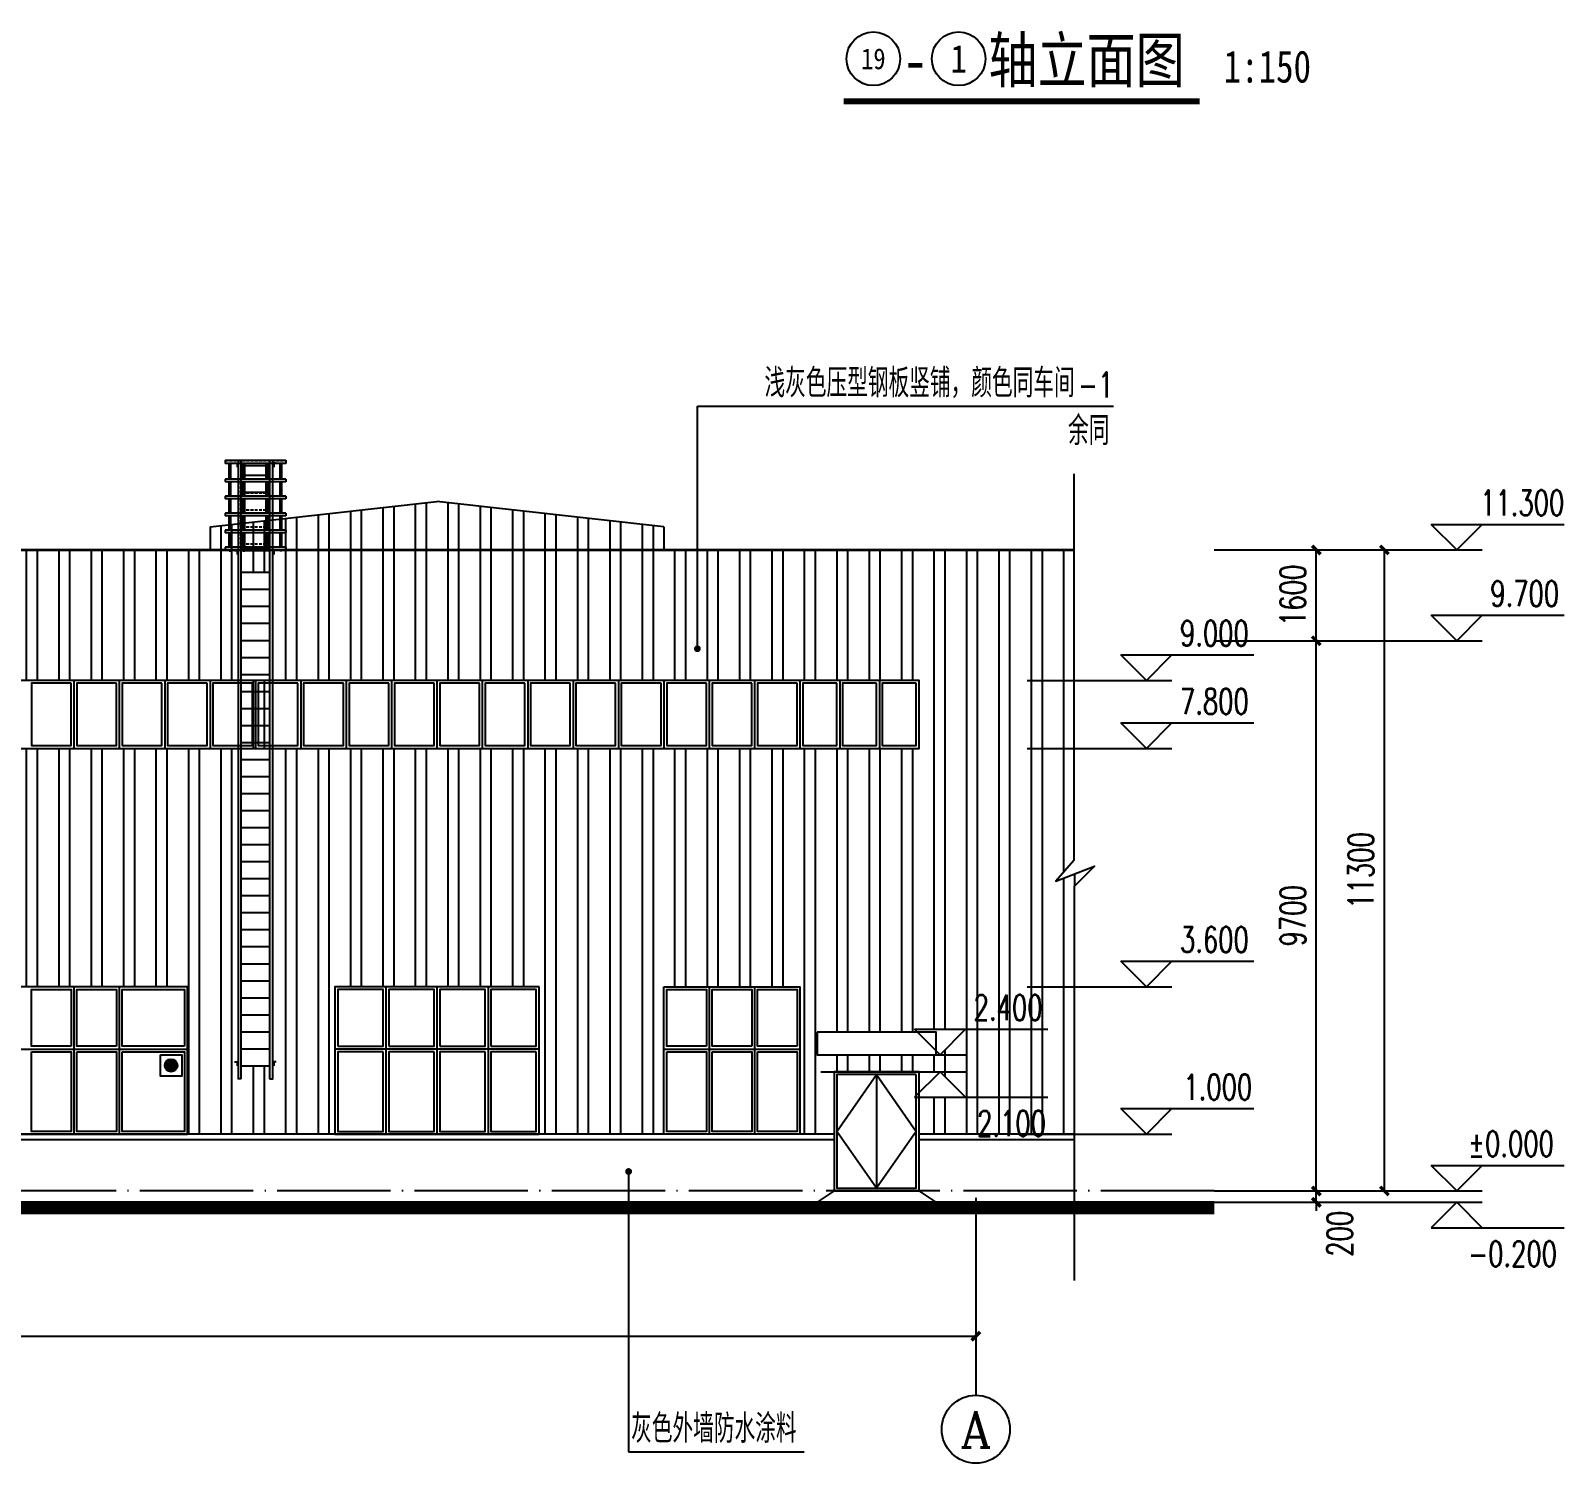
# Model space of a CAD drawing. Extents: x 1900113 to 2270874, y 17288394 to 17931430.
# Drawn here: x 2169486 to 2196523, y 17469025 to 17494281 of the extents above; entities that cross this region are included whole.
import ezdxf
from ezdxf.enums import TextEntityAlignment as Align

# ---------------------------------------------------------------- set-up
doc = ezdxf.new("R2010")
doc.units = 0
doc.header["$LTSCALE"] = 1000
doc.header["$MEASUREMENT"] = 0
doc.linetypes.add('DASHED', pattern=[0.75, 0.5, -0.25])
doc.linetypes.add('DOTE', pattern=[2.42, 2, -0.2, 0.02, -0.2])
doc.layers.get('Defpoints').update_dxf_attribs({"color": 250})
for name, color, linetype in [('0 - 立面线', 7, 'Continuous'), ('AXIS_TEXT', 7, 'Continuous'), ('AXIS_外部', 171, 'Continuous'), ('DIM_ELEV', 145, 'Continuous'), ('DIM_LEAD', 145, 'Continuous'), ('DIM_SYMB', 165, 'Continuous'), ('DOTE', 1, 'DOTE'), ('PUB_DIM', 161, 'Continuous'), ('PUB_TEXT', 7, 'Continuous'), ('WINDOW', 140, 'Continuous'), ('填充', 8, 'Continuous')]:
    doc.layers.add(name, color=color, linetype=linetype)
doc.styles.add('_TCH_AXIS', font='COMPLEX', dxfattribs={"bigfont": 'GBCBIG'})
doc.styles.add('_TCH_DIM', font='SIMPLEX', dxfattribs={"bigfont": 'GBCBIG'})
doc.styles.add('_TCH_DIM_T3', font='SIMPLEX', dxfattribs={"width": 0.705882, "bigfont": 'GBCBIG'})
doc.styles.add('COMPLEX', font='COMPLEX')
doc.styles.add('YAYA', font='', dxfattribs={"width": 0.8, "height": 1})
doc.styles.get('YAYA').set_extended_font_data('SimSun')
doc.dimstyles.new('_TCH_ARCH&&150', dxfattribs={"dimtxt": 446.25, "dimasz": 150, "dimexe": 375, "dimexo": 450, "dimgap": 189.375, "dimtad": 1, "dimdec": 0, "dimzin": 0, "dimdsep": 46, "dimtxsty": '_TCH_DIM_T3', "dimblk": 'ARCHTICK', "dimcen": 0.09, "dimclrt": 7, "dimazin": 2, "dimtfac": 1, "dimtdec": 0, "dimtix": 1, "dimtmove": 2, "dimatfit": 3, "dimfxl": 0, "dimtolj": 1, "dimtzin": 0, "dimarcsym": 0})
pattern_1 = [(90, (0, 0), (-571.5, 6e-14), []), (90, (190.5, 190.5), (-571.5, 6e-14), [])]

# ---------------------------------------------------------------- blocks, each defined once
blk = doc.blocks.new('234')
for p, q in [((1427419, -2448085), (1426352, -2448085)), ((1426352, -2448085), (1426352, -2448142)), ((1426352, -2448142), (1427419, -2448142)), ((1426421, -2448417), (1426421, -2448142)), ((1426451, -2448417), (1426451, -2448142)), ((1426578, -2449754), (1426578, -2448085)), ((1426635, -2448085), (1426635, -2449754)), ((1426667, -2448417), (1426667, -2448142)), ((1426697, -2448417), (1426697, -2448142)), ((1427073, -2448417), (1427073, -2448142)), ((1427103, -2448417), (1427103, -2448142)), ((1427135, -2449754), (1427135, -2448085)), ((1427192, -2448085), (1427192, -2449754)), ((1427320, -2448417), (1427320, -2448142)), ((1427350, -2448417), (1427350, -2448142)), ((1427419, -2448085), (1427419, -2448142)), ((1426352, -2448417), (1427419, -2448417)), ((1426352, -2448417), (1426352, -2448467)), ((1426352, -2448467), (1427419, -2448467)), ((1426421, -2448717), (1426421, -2448467)), ((1426451, -2448717), (1426451, -2448467)), ((1426667, -2448717), (1426667, -2448467)), ((1426697, -2448717), (1426697, -2448467)), ((1427073, -2448717), (1427073, -2448467)), ((1427103, -2448717), (1427103, -2448467)), ((1427320, -2448717), (1427320, -2448467)), ((1427350, -2448717), (1427350, -2448467)), ((1427419, -2448417), (1427419, -2448467)), ((1426352, -2448717), (1427419, -2448717)), ((1426352, -2448717), (1426352, -2448767)), ((1427419, -2448717), (1427419, -2448767)), ((1426352, -2448767), (1427419, -2448767)), ((1426421, -2449017), (1426421, -2448767)), ((1426451, -2449017), (1426451, -2448767)), ((1426667, -2449017), (1426667, -2448767)), ((1426697, -2449017), (1426697, -2448767)), ((1427073, -2449017), (1427073, -2448767)), ((1427103, -2449017), (1427103, -2448767)), ((1427320, -2449017), (1427320, -2448767)), ((1427350, -2449017), (1427350, -2448767)), ((1426352, -2449017), (1427419, -2449017)), ((1426352, -2449017), (1426352, -2449067)), ((1426352, -2449067), (1427419, -2449067)), ((1426421, -2449317), (1426421, -2449067)), ((1426451, -2449317), (1426451, -2449067)), ((1426667, -2449317), (1426667, -2449067)), ((1426697, -2449317), (1426697, -2449067)), ((1427073, -2449317), (1427073, -2449067)), ((1427103, -2449317), (1427103, -2449067)), ((1427320, -2449317), (1427320, -2449067)), ((1427350, -2449317), (1427350, -2449067)), ((1427419, -2449017), (1427419, -2449067)), ((1426352, -2449317), (1427419, -2449317)), ((1426352, -2449317), (1426352, -2449367)), ((1426352, -2449367), (1427419, -2449367)), ((1426421, -2449617), (1426421, -2449367)), ((1426451, -2449617), (1426451, -2449367)), ((1426667, -2449617), (1426667, -2449367)), ((1426697, -2449617), (1426697, -2449367)), ((1427073, -2449617), (1427073, -2449367)), ((1427103, -2449617), (1427103, -2449367)), ((1427320, -2449617), (1427320, -2449367)), ((1427350, -2449617), (1427350, -2449367)), ((1427419, -2449317), (1427419, -2449367)), ((1426352, -2449617), (1427419, -2449617)), ((1426352, -2449617), (1426352, -2449667)), ((1426352, -2449667), (1427419, -2449667)), ((1426421, -2449686), (1426421, -2449667)), ((1426421, -2449686), (1426451, -2449686)), ((1426451, -2449686), (1426451, -2449667)), ((1426578, -2458991), (1426578, -2449754)), ((1426635, -2449754), (1426635, -2458992)), ((1426667, -2449686), (1426667, -2449667)), ((1426667, -2449686), (1426697, -2449686)), ((1426697, -2449686), (1426697, -2449667)), ((1427073, -2449686), (1427073, -2449667)), ((1427103, -2449686), (1427073, -2449686)), ((1427103, -2449686), (1427103, -2449667)), ((1427135, -2458992), (1427135, -2449754)), ((1427192, -2449754), (1427192, -2458991)), ((1427320, -2449686), (1427320, -2449667)), ((1427350, -2449686), (1427320, -2449686)), ((1427350, -2449686), (1427350, -2449667)), ((1427419, -2449617), (1427419, -2449667)), ((1426635, -2458992), (1426579, -2458992)), ((1427135, -2458992), (1427191, -2458992))]:
    blk.add_line(p, q)
at = {"linetype": 'DASHED', "ltscale": 0.1}
for p, q in [((1427419, -2448092), (1426352, -2448092)), ((1426585, -2448085), (1426585, -2449754)), ((1427185, -2449754), (1427185, -2448085)), ((1426578, -2448717), (1426578, -2448467)), ((1426585, -2448467), (1426585, -2448717)), ((1426635, -2448467), (1426635, -2448717)), ((1427135, -2448467), (1427135, -2448717)), ((1427185, -2448467), (1427185, -2448717)), ((1427192, -2448467), (1427192, -2448717)), ((1426578, -2449017), (1426578, -2448767)), ((1426585, -2448767), (1426585, -2449017)), ((1426635, -2448767), (1426635, -2449017)), ((1427135, -2448767), (1427135, -2449017)), ((1427185, -2448767), (1427185, -2449017)), ((1427192, -2448767), (1427192, -2449017)), ((1426578, -2449317), (1426578, -2449067)), ((1426585, -2449067), (1426585, -2449317)), ((1426635, -2449067), (1426635, -2449317)), ((1427135, -2449067), (1427135, -2449317)), ((1427185, -2449067), (1427185, -2449317)), ((1427192, -2449067), (1427192, -2449317)), ((1426578, -2449617), (1426578, -2449367)), ((1426585, -2449367), (1426585, -2449617)), ((1426635, -2449367), (1426635, -2449617)), ((1427135, -2449367), (1427135, -2449617)), ((1427185, -2449367), (1427185, -2449617)), ((1427192, -2449367), (1427192, -2449617)), ((1426585, -2449754), (1426585, -2458992)), ((1427185, -2458992), (1427185, -2449754))]:
    blk.add_line(p, q, dxfattribs=at)
for points in [[(1426519, -2448136), (1426563, -2448136), (1426563, -2448206)], [(1426635, -2448186), (1427135, -2448186)], [(1427253, -2448136), (1427209, -2448136), (1427209, -2448206)], [(1426635, -2448355), (1427135, -2448355)], [(1426635, -2448655), (1427135, -2448655)], [(1426635, -2448667), (1426667, -2448667)], [(1427103, -2448667), (1427135, -2448667)], [(1426635, -2448967), (1426667, -2448967)], [(1427103, -2448967), (1427135, -2448967)], [(1426635, -2449267), (1426667, -2449267)], [(1427103, -2449267), (1427135, -2449267)], [(1426519, -2449678), (1426563, -2449678), (1426563, -2449748)], [(1426635, -2449567), (1426667, -2449567)], [(1426635, -2449655), (1427135, -2449655)], [(1426635, -2449686), (1427135, -2449686)], [(1426635, -2449686), (1427135, -2449686)], [(1427103, -2449567), (1427135, -2449567)], [(1427253, -2449678), (1427209, -2449678), (1427209, -2449748)], [(1426635, -2450067), (1427135, -2450067)], [(1426635, -2450367), (1427135, -2450367)], [(1426635, -2450667), (1427135, -2450667)], [(1426635, -2450967), (1427135, -2450967)], [(1426635, -2451267), (1427135, -2451267)], [(1426635, -2451567), (1427135, -2451567)], [(1426635, -2451867), (1427135, -2451867)], [(1426635, -2452167), (1427135, -2452167)], [(1426635, -2452467), (1427135, -2452467)], [(1426635, -2452767), (1427135, -2452767)], [(1426635, -2453067), (1427135, -2453067)], [(1426635, -2453367), (1427135, -2453367)], [(1426635, -2453667), (1427135, -2453667)], [(1426635, -2453967), (1427135, -2453967)], [(1426635, -2454267), (1427135, -2454267)], [(1426635, -2454567), (1427135, -2454567)], [(1426635, -2454867), (1427135, -2454867)], [(1426635, -2455167), (1427135, -2455167)], [(1426635, -2455467), (1427135, -2455467)], [(1426635, -2455767), (1427135, -2455767)], [(1426635, -2456067), (1427135, -2456067)], [(1426635, -2456367), (1427135, -2456367)], [(1426635, -2456667), (1427135, -2456667)], [(1426635, -2456967), (1427135, -2456967)], [(1426635, -2457267), (1427135, -2457267)], [(1426635, -2457567), (1427135, -2457567)], [(1426635, -2457867), (1427135, -2457867)], [(1426635, -2458167), (1427135, -2458167)], [(1426635, -2458467), (1427135, -2458467)], [(1426519, -2458692), (1426563, -2458692), (1426563, -2458762)], [(1427253, -2458692), (1427209, -2458692), (1427209, -2458762)], [(1426635, -2458767), (1427135, -2458767)]]:
    blk.add_lwpolyline(points)
for points in [[(1426697, -2448667), (1427073, -2448667)], [(1426697, -2448967), (1427073, -2448967)], [(1426697, -2449267), (1427073, -2449267)], [(1426697, -2449567), (1427073, -2449567)]]:
    blk.add_lwpolyline(points, dxfattribs=at)
for centre, start, end in [((1426579, -2458991), 180, 270), ((1427191, -2458991), 270, 0)]:
    blk.add_arc(centre, 1, start, end)
blk = doc.blocks.new('A$C474D48D3')
h = blk.add_hatch(color=1)
edge = h.paths.add_edge_path()
edge.add_arc((-125, -125), 75, 0, 360)
blk.add_lwpolyline([(-250, 0), (0, 0), (0, -250), (-250, -250)], close=True)
blk.add_circle((-125, -125), 75)
blk = doc.blocks.new('_ArchTick')
at = {"color": 0, "linetype": 'ByBlock', "const_width": 0.4}
blk.add_lwpolyline([(-0.5, -0.5), (0.5, 0.5)], dxfattribs=at)
blk = doc.blocks.new('*D121')
at = {"layer": 'Defpoints', "color": 0}
for p in [(2189901, 17485127), (2193350, 17485127), (2189901, 17473827)]:
    blk.add_point(p, dxfattribs=at)
at = {"layer": 'PUB_DIM', "color": 0, "lineweight": -2}
for p, q in [((2190351, 17485127), (2193725, 17485127)), ((2193350, 17473827), (2193350, 17485127)), ((2190351, 17473827), (2193725, 17473827))]:
    blk.add_line(p, q, dxfattribs=at)
at = {"layer": 'PUB_DIM', "color": 0, "lineweight": -2, "xscale": 150, "yscale": 150, "zscale": 150}
for p, rotation in [((2193350, 17485127), 90), ((2193350, 17473827), 270)]:
    blk.add_blockref('_ArchTick', p, dxfattribs=dict(at, rotation=rotation))
at = {"layer": 'PUB_DIM', "color": 7, "insert": (2192938, 17479477), "char_height": 446.2, "attachment_point": 5, "rotation": 90, "style": '_TCH_DIM_T3'}
blk.add_mtext('\\A1;11300', dxfattribs=at)
blk = doc.blocks.new('*D122')
at = {"layer": 'Defpoints', "color": 0}
for p in [(2189901, 17473827), (2192150, 17473827), (2189901, 17473627)]:
    blk.add_point(p, dxfattribs=at)
at = {"layer": 'PUB_DIM', "color": 0, "lineweight": -2}
for p, q in [((2190351, 17473827), (2192525, 17473827)), ((2192150, 17473827), (2192150, 17473977)), ((2192150, 17473627), (2192150, 17473827)), ((2190351, 17473627), (2192525, 17473627)), ((2192150, 17473627), (2192150, 17473477))]:
    blk.add_line(p, q, dxfattribs=at)
at = {"layer": 'PUB_DIM', "color": 0, "lineweight": -2, "xscale": 150, "yscale": 150, "zscale": 150}
for p, rotation in [((2192150, 17473827), 270), ((2192150, 17473627), 90)]:
    blk.add_blockref('_ArchTick', p, dxfattribs=dict(at, rotation=rotation))
at = {"layer": 'PUB_DIM', "color": 7, "insert": (2192563, 17473072), "char_height": 446.2, "attachment_point": 5, "rotation": 90, "style": '_TCH_DIM_T3'}
blk.add_mtext('\\A1;200', dxfattribs=at)
blk = doc.blocks.new('*D123')
at = {"layer": 'Defpoints', "color": 0}
for p in [(2189901, 17483527), (2192150, 17483527), (2189901, 17473827)]:
    blk.add_point(p, dxfattribs=at)
at = {"layer": 'PUB_DIM', "color": 0, "lineweight": -2}
for p, q in [((2190351, 17483527), (2192525, 17483527)), ((2192150, 17473827), (2192150, 17483527)), ((2190351, 17473827), (2192525, 17473827))]:
    blk.add_line(p, q, dxfattribs=at)
at = {"layer": 'PUB_DIM', "color": 0, "lineweight": -2, "xscale": 150, "yscale": 150, "zscale": 150}
for p, rotation in [((2192150, 17483527), 90), ((2192150, 17473827), 270)]:
    blk.add_blockref('_ArchTick', p, dxfattribs=dict(at, rotation=rotation))
at = {"layer": 'PUB_DIM', "color": 7, "insert": (2191738, 17478677), "char_height": 446.2, "attachment_point": 5, "rotation": 90, "style": '_TCH_DIM_T3'}
blk.add_mtext('\\A1;9700', dxfattribs=at)
blk = doc.blocks.new('*D124')
at = {"layer": 'Defpoints', "color": 0}
for p in [(2189901, 17485127), (2192150, 17485127), (2189901, 17483527)]:
    blk.add_point(p, dxfattribs=at)
at = {"layer": 'PUB_DIM', "color": 0, "lineweight": -2}
for p, q in [((2190351, 17485127), (2192525, 17485127)), ((2192150, 17483527), (2192150, 17485127)), ((2190351, 17483527), (2192525, 17483527))]:
    blk.add_line(p, q, dxfattribs=at)
at = {"layer": 'PUB_DIM', "color": 0, "lineweight": -2, "xscale": 150, "yscale": 150, "zscale": 150}
for p, rotation in [((2192150, 17485127), 90), ((2192150, 17483527), 270)]:
    blk.add_blockref('_ArchTick', p, dxfattribs=dict(at, rotation=rotation))
at = {"layer": 'PUB_DIM', "color": 7, "insert": (2191738, 17484327), "char_height": 446.2, "attachment_point": 5, "rotation": 90, "style": '_TCH_DIM_T3'}
blk.add_mtext('\\A1;1600', dxfattribs=at)
blk = doc.blocks.new('*D125')
at = {"layer": 'AXIS_外部', "color": 0, "lineweight": -2}
for p, q in [((2129148, 17473277), (2129148, 17470890)), ((2186148, 17473277), (2186148, 17470890)), ((2129148, 17471265), (2186148, 17471265))]:
    blk.add_line(p, q, dxfattribs=at)
at = {"layer": 'Defpoints', "color": 0}
for p in [(2129148, 17473727), (2186148, 17473727), (2186148, 17471265)]:
    blk.add_point(p, dxfattribs=at)
at = {"layer": 'AXIS_外部', "color": 0, "lineweight": -2, "xscale": 150, "yscale": 150, "zscale": 150, "rotation": 180}
blk.add_blockref('_ArchTick', (2129148, 17471265), dxfattribs=at)
at = {"layer": 'AXIS_外部', "color": 0, "lineweight": -2, "xscale": 150, "yscale": 150, "zscale": 150}
blk.add_blockref('_ArchTick', (2186148, 17471265), dxfattribs=at)
at = {"layer": 'AXIS_外部', "color": 7, "insert": (2157648, 17471677), "char_height": 446.2, "attachment_point": 5, "style": '_TCH_DIM_T3'}
blk.add_mtext('\\A1;57000', dxfattribs=at)
blk = doc.blocks.new('_AXISO')
blk.add_circle((0, 0), 0.5)
at = {"layer": 'AXIS_TEXT', "style": 'COMPLEX', "width": 1.041667}
blk.add_attdef('A', text='', height=0.56, dxfattribs=at).set_placement((-0.25, -0.28), (0.25, -0.28), align=Align.FIT)

msp = doc.modelspace()

# ---------------------------------------------------------------- hatches: boundary and pattern name
at = {"layer": '填充'}
h = msp.add_hatch(dxfattribs=at)
h.set_pattern_fill('ANSI32,_O', color=256, scale=120, angle=45)
h.set_pattern_definition(pattern_1)
h.paths.add_polyline_path([(2187878.3, 17485127.1), (2167388.3, 17485127.1), (2167388.3, 17489027.1), (2128908.3, 17489027.1), (2128908.3, 17476227.1), (2130048.3, 17476227.1), (2130048.3, 17476627.1), (2132148.3, 17476627.1), (2132148.3, 17476227.1), (2130048.3, 17476227.1), (2128908.3, 17476227.1), (2128908.3, 17475927.1), (2130348.3, 17475927.1), (2131848.3, 17475927.1), (2131848.3, 17474827.1), (2132448.3, 17474827.1), (2132448.3, 17477427.1), (2134848.3, 17477427.1), (2134848.3, 17474827.1), (2136848.3, 17474827.1), (2136848.3, 17477427.1), (2140448.3, 17477427.1), (2140448.3, 17474827.1), (2143198.3, 17474827.1), (2143198.3, 17477427.1), (2146798.3, 17477427.1), (2146798.3, 17474827.1), (2149498.3, 17474827.1), (2149498.3, 17477427.1), (2153098.3, 17477427.1), (2153098.3, 17474827.1), (2155398.3, 17474827.1), (2155398.3, 17479027.1), (2159898.3, 17479027.1), (2161998.3, 17479027.1), (2162448.3, 17478577.1), (2161548.3, 17478577.1), (2161998.3, 17479027.1), (2159898.3, 17479027.1), (2159898.3, 17474827.1), (2162198.3, 17474827.1), (2162198.3, 17477427.1), (2165798.3, 17477427.1), (2165798.3, 17474827.1), (2168648.3, 17474827.1), (2168648.3, 17477427.1), (2172248.3, 17477427.1), (2172248.3, 17474827.1), (2174848.3, 17474827.1), (2174848.3, 17477427.1), (2178448.3, 17477427.1), (2178448.3, 17474827.1), (2180648.3, 17474827.1), (2180648.3, 17477427.1), (2183048.3, 17477427.1), (2183048.3, 17474827.1), (2183648.3, 17474827.1), (2183648.3, 17475927.1), (2185148.3, 17475927.1), (2185517.7, 17475927.1), (2185967.7, 17475477.1), (2185148.3, 17475477.1), (2185148.3, 17474827.1), (2187879.5, 17474827.1), (2187879.5, 17479193.4), (2188239.7, 17479550.7), (2187557.1, 17479289.9), (2187878.3, 17479651)])
h.paths.add_polyline_path([(2147844.6, 17485927.1), (2147844.6, 17488940.5), (2147827.5, 17489016.4), (2147827.5, 17488946.4), (2147833, 17485927.1)], flags=16)
h.paths.add_polyline_path([(2147901.6, 17488927.1), (2148401.6, 17488927.1), (2148401.6, 17475802.7), (2148451.6, 17475802.7), (2148451.6, 17488940.5), (2148473.8, 17489016.4), (2148473.8, 17488946.4), (2148458.9, 17476102.2), (2148473.8, 17476102.2), (2148473.8, 17476032.2), (2148458.5, 17475802.7), (2148401.6, 17475802.7), (2148401.6, 17476027.1), (2147901.6, 17476027.1)], flags=16)
h.paths.add_polyline_path([(2154648.3, 17479727.1), (2160648.3, 17479727.1), (2160648.3, 17479327.1), (2161998.3, 17479327.1), (2161548.3, 17479777.1), (2162448.3, 17479777.1), (2161998.3, 17479327.1), (2159898.3, 17479327.1), (2154648.3, 17479327.1)], flags=16)
edge = h.paths.add_edge_path(flags=16)
edge.add_arc((2160749.8, 17487284.7), 30, 0, 360)
h.paths.add_polyline_path([(2173141.3, 17482827.1), (2173141.3, 17485040.5), (2173124.2, 17485116.4), (2173124.2, 17485046.4), (2173130, 17482827.1)], flags=16)
h.paths.add_polyline_path([(2173198.3, 17484727.1), (2173698.3, 17484727.1), (2173698.3, 17475802.7), (2173748.3, 17475802.7), (2173748.3, 17485040.5), (2173770.6, 17485116.4), (2173770.6, 17485046.4), (2173755.8, 17476102.2), (2173770.6, 17476102.2), (2173770.6, 17476032.2), (2173755.3, 17475802.7), (2173698.3, 17475802.7), (2173698.3, 17476027.1), (2173198.3, 17476027.1)], flags=16)
edge = h.paths.add_edge_path(flags=16)
edge.add_arc((2181239.8, 17483384.7), 30, 0, 360)
h.paths.add_polyline_path([(2183348.3, 17476627.1), (2185117.7, 17476627.1), (2185067.7, 17476677.1), (2185967.7, 17476677.1), (2185517.7, 17476227.1), (2183417.7, 17476227.1), (2183348.3, 17476227.1)], flags=16)
h.paths.add_polyline_path([(2168648.3, 17482827.1), (2168648.3, 17481627.1), (2185148.3, 17481627.1), (2185148.3, 17482827.1)], flags=16)
h.paths.add_polyline_path([(2165798.3, 17484427.1), (2130348.3, 17484427.1), (2130348.3, 17485927.1), (2165798.3, 17485927.1)], flags=16)
h = msp.add_hatch(dxfattribs=at)
h.set_pattern_fill('ANSI32,_O', color=256, scale=120, angle=45)
h.set_pattern_definition(pattern_1)
h.paths.add_polyline_path([(2180648.3, 17485534.6), (2176648.3, 17485980.2), (2172648.3, 17485534.6), (2172648.3, 17485127.1), (2180648.3, 17485127.1)])

# ---------------------------------------------------------------- linework, layer by layer
for p, q in [((2172648.3, 17485534.6), (2176648.3, 17485980.2)), ((2180648.3, 17485534.6), (2176648.3, 17485980.2)), ((2172648.3, 17485534.6), (2172648.3, 17485127.1)), ((2180648.3, 17485534.6), (2180648.3, 17485127.1)), ((2190351.1, 17473627.1), (2121909.5, 17473627.1)), ((2190351.1, 17473427.1), (2121909.5, 17473427.1))]:
    msp.add_line(p, q)
at = {"const_width": 50}
msp.add_lwpolyline([(2187878.3, 17485127.1), (2167388.3, 17485127.1), (2167388.3, 17489027.1), (2128908.3, 17489027.1), (2128908.3, 17474827.1)], dxfattribs=at)
at = {"layer": '0 - 立面线'}
for p, q in [((2170248.3, 17482827.1), (2170248.3, 17481627.1)), ((2171048.3, 17482827.1), (2171048.3, 17481627.1)), ((2171848.3, 17482827.1), (2171848.3, 17481627.1)), ((2172648.3, 17482827.1), (2172648.3, 17481627.1)), ((2173448.3, 17482827.1), (2173448.3, 17481627.1)), ((2174248.3, 17482827.1), (2174248.3, 17481627.1)), ((2175048.3, 17482827.1), (2175048.3, 17481627.1)), ((2175848.3, 17482827.1), (2175848.3, 17481627.1)), ((2176648.3, 17482827.1), (2176648.3, 17481627.1)), ((2177448.3, 17482827.1), (2177448.3, 17481627.1)), ((2178248.3, 17482827.1), (2178248.3, 17481627.1)), ((2179048.3, 17482827.1), (2179048.3, 17481627.1)), ((2179848.3, 17482827.1), (2179848.3, 17481627.1)), ((2180648.3, 17482827.1), (2180648.3, 17481627.1)), ((2181448.3, 17482827.1), (2181448.3, 17481627.1)), ((2182248.3, 17482827.1), (2182248.3, 17481627.1)), ((2183048.3, 17482827.1), (2183048.3, 17481627.1)), ((2183748.3, 17482827.1), (2183748.3, 17481627.1)), ((2184448.3, 17482827.1), (2184448.3, 17481627.1)), ((2170248.3, 17477427.1), (2170248.3, 17474827.1)), ((2171048.3, 17477427.1), (2171048.3, 17474827.1)), ((2175748.3, 17477427.1), (2175748.3, 17474827.1)), ((2176648.3, 17477427.1), (2176648.3, 17474827.1)), ((2177548.3, 17477427.1), (2177548.3, 17474827.1)), ((2181448.3, 17477427.1), (2181448.3, 17474827.1)), ((2182248.3, 17477427.1), (2182248.3, 17474827.1)), ((2183048.3, 17477427.1), (2183048.3, 17474827.1)), ((2168648.3, 17476327.1), (2172248.3, 17476327.1)), ((2178448.3, 17476327.1), (2174848.3, 17476327.1)), ((2180648.3, 17476327.1), (2183048.3, 17476327.1)), ((2183648.3, 17474827.1), (2159898.3, 17474827.1)), ((2183648.3, 17474727.1), (2159898.3, 17474727.1)), ((2187879.5, 17474827.1), (2185148.3, 17474827.1)), ((2187879.5, 17474727.1), (2185148.3, 17474727.1))]:
    msp.add_line(p, q, dxfattribs=at)
msp.add_lwpolyline([(2187878.3, 17486469.1), (2187878.3, 17479651), (2187557.1, 17479289.9), (2188239.7, 17479550.7), (2187879.5, 17479193.4), (2187879.5, 17472250.6)], dxfattribs=at)
for points in [[(2168648.3, 17482827.1), (2168648.3, 17481627.1), (2185148.3, 17481627.1), (2185148.3, 17482827.1), (2168648.3, 17482827.1)], [(2172248.3, 17477427.1), (2168648.3, 17477427.1), (2168648.3, 17474827.1), (2172248.3, 17474827.1)], [(2178448.3, 17477427.1), (2174848.3, 17477427.1), (2174848.3, 17474827.1), (2178448.3, 17474827.1)], [(2180648.3, 17477427.1), (2183048.3, 17477427.1), (2183048.3, 17474827.1), (2180648.3, 17474827.1)], [(2183348.3, 17476627.1), (2183348.3, 17476227.1), (2185448.3, 17476227.1), (2185448.3, 17476627.1)], [(2185148.3, 17475927.1), (2183648.3, 17475927.1), (2183648.3, 17473827.1), (2185148.3, 17473827.1)], [(2185148.3, 17473827.1), (2183648.3, 17473827.1), (2183348.3, 17473627.1), (2185448.3, 17473627.1)]]:
    msp.add_lwpolyline(points, close=True, dxfattribs=at)
at = {"layer": '0 - 立面线', "const_width": 200}
msp.add_lwpolyline([(2190351.1, 17473527.1), (2121909.5, 17473527.1)], dxfattribs=at)
at = {"layer": 'AXIS_外部'}
msp.add_line((2186148.3, 17473707.7), (2186148.3, 17470224.6), dxfattribs=at)
at = {"layer": 'DIM_ELEV'}
for p, q in [((2194625.5, 17485127.1), (2194175.5, 17485577.1)), ((2194175.5, 17485577.1), (2196523, 17485577.1)), ((2194625.5, 17485127.1), (2195075.5, 17485577.1)), ((2192525.5, 17485127.1), (2195075.5, 17485127.1)), ((2194625.5, 17483527.1), (2194175.5, 17483977.1)), ((2194175.5, 17483977.1), (2196523, 17483977.1)), ((2194625.5, 17483527.1), (2195075.5, 17483977.1)), ((2192525.5, 17483527.1), (2195075.5, 17483527.1)), ((2189154.5, 17482827.1), (2188704.5, 17483277.1)), ((2188704.5, 17483277.1), (2191052, 17483277.1)), ((2189154.5, 17482827.1), (2189604.5, 17483277.1)), ((2187054.5, 17482827.1), (2189604.5, 17482827.1)), ((2189154.5, 17481627.1), (2188704.5, 17482077.1)), ((2188704.5, 17482077.1), (2191052, 17482077.1)), ((2189154.5, 17481627.1), (2189604.5, 17482077.1)), ((2187054.5, 17481627.1), (2189604.5, 17481627.1)), ((2189154.5, 17477427.1), (2188704.5, 17477877.1)), ((2188704.5, 17477877.1), (2191052, 17477877.1)), ((2189154.5, 17477427.1), (2189604.5, 17477877.1)), ((2187054.5, 17477427.1), (2189604.5, 17477427.1)), ((2185517.7, 17476227.1), (2185067.7, 17476677.1)), ((2185067.7, 17476677.1), (2187415.2, 17476677.1)), ((2185517.7, 17476227.1), (2185967.7, 17476677.1)), ((2183417.7, 17476227.1), (2185967.7, 17476227.1)), ((2183417.7, 17475927.1), (2185967.7, 17475927.1)), ((2185517.7, 17475927.1), (2185067.7, 17475477.1)), ((2185517.7, 17475927.1), (2185967.7, 17475477.1)), ((2185067.7, 17475477.1), (2187415.2, 17475477.1)), ((2189154.5, 17474827.1), (2188704.5, 17475277.1)), ((2188704.5, 17475277.1), (2191052, 17475277.1)), ((2189154.5, 17474827.1), (2189604.5, 17475277.1)), ((2187054.5, 17474827.1), (2189604.5, 17474827.1)), ((2194625.5, 17473827.1), (2194175.5, 17474277.1)), ((2194175.5, 17474277.1), (2196523, 17474277.1)), ((2194625.5, 17473827.1), (2195075.5, 17474277.1)), ((2192525.5, 17473827.1), (2195075.5, 17473827.1)), ((2192525.5, 17473627.1), (2195075.5, 17473627.1)), ((2194625.5, 17473627.1), (2194175.5, 17473177.1)), ((2194625.5, 17473627.1), (2195075.5, 17473177.1)), ((2194175.5, 17473177.1), (2196523, 17473177.1))]:
    msp.add_line(p, q, dxfattribs=at)
at = {"layer": 'DIM_LEAD'}
for p, q in [((2181239.8, 17483384.7), (2181239.8, 17487659.5)), ((2181239.8, 17483384.7), (2181239.8, 17487659.5)), ((2181239.8, 17487659.5), (2188573.7, 17487659.5)), ((2180026.8, 17474168.9), (2180026.8, 17469227.8)), ((2180026.8, 17469227.8), (2183122, 17469227.8))]:
    msp.add_line(p, q, dxfattribs=at)
at = {"layer": 'DIM_LEAD', "const_width": 60}
for points in [[(2181239.8, 17483354.7, 1), (2181239.8, 17483414.7, 1)], [(2181239.8, 17483354.7, 1), (2181239.8, 17483414.7, 1)], [(2180026.8, 17474198.9, 1), (2180026.8, 17474138.9, 1)]]:
    msp.add_lwpolyline(points, format="xyb", close=True, dxfattribs=at)
at = {"layer": 'DIM_SYMB', "const_width": 105}
msp.add_lwpolyline([(2183816.7, 17493036.4), (2190096.4, 17493036.4)], dxfattribs=at)
at = {"layer": 'DOTE'}
msp.add_line((2190351.1, 17473827.1), (2121909.5, 17473827.1), dxfattribs=at)
at = {"layer": 'PUB_TEXT'}
for centre in [(2184341.7, 17493786), (2185845.4, 17493786)]:
    msp.add_circle(centre, 472.5, dxfattribs=at)
at = {"layer": 'WINDOW'}
msp.add_line((2184398.3, 17475877.1), (2184398.3, 17473877.1), dxfattribs=at)
for points in [[(2170198.3, 17482777.1), (2169498.3, 17482777.1), (2169498.3, 17481677.1), (2170198.3, 17481677.1)], [(2170998.3, 17482777.1), (2170298.3, 17482777.1), (2170298.3, 17481677.1), (2170998.3, 17481677.1)], [(2171798.3, 17482777.1), (2171098.3, 17482777.1), (2171098.3, 17481677.1), (2171798.3, 17481677.1)], [(2172598.3, 17482777.1), (2171898.3, 17482777.1), (2171898.3, 17481677.1), (2172598.3, 17481677.1)], [(2173398.3, 17482777.1), (2172698.3, 17482777.1), (2172698.3, 17481677.1), (2173398.3, 17481677.1)], [(2174198.3, 17482777.1), (2173498.3, 17482777.1), (2173498.3, 17481677.1), (2174198.3, 17481677.1)], [(2174998.3, 17482777.1), (2174298.3, 17482777.1), (2174298.3, 17481677.1), (2174998.3, 17481677.1)], [(2175798.3, 17482777.1), (2175098.3, 17482777.1), (2175098.3, 17481677.1), (2175798.3, 17481677.1)], [(2176598.3, 17482777.1), (2175898.3, 17482777.1), (2175898.3, 17481677.1), (2176598.3, 17481677.1)], [(2177398.3, 17482777.1), (2176698.3, 17482777.1), (2176698.3, 17481677.1), (2177398.3, 17481677.1)], [(2178198.3, 17482777.1), (2177498.3, 17482777.1), (2177498.3, 17481677.1), (2178198.3, 17481677.1)], [(2178998.3, 17482777.1), (2178298.3, 17482777.1), (2178298.3, 17481677.1), (2178998.3, 17481677.1)], [(2179798.3, 17482777.1), (2179098.3, 17482777.1), (2179098.3, 17481677.1), (2179798.3, 17481677.1)], [(2180598.3, 17482777.1), (2179898.3, 17482777.1), (2179898.3, 17481677.1), (2180598.3, 17481677.1)], [(2181398.3, 17482777.1), (2180698.3, 17482777.1), (2180698.3, 17481677.1), (2181398.3, 17481677.1)], [(2182198.3, 17482777.1), (2181498.3, 17482777.1), (2181498.3, 17481677.1), (2182198.3, 17481677.1)], [(2182998.3, 17482777.1), (2182298.3, 17482777.1), (2182298.3, 17481677.1), (2182998.3, 17481677.1)], [(2183698.3, 17482777.1), (2183098.3, 17482777.1), (2183098.3, 17481677.1), (2183698.3, 17481677.1)], [(2184398.3, 17482777.1), (2183798.3, 17482777.1), (2183798.3, 17481677.1), (2184398.3, 17481677.1)], [(2185098.3, 17482777.1), (2184498.3, 17482777.1), (2184498.3, 17481677.1), (2185098.3, 17481677.1)], [(2170198.3, 17476377.1), (2169498.3, 17476377.1), (2169498.3, 17477377.1), (2170198.3, 17477377.1)], [(2170998.3, 17476377.1), (2170298.3, 17476377.1), (2170298.3, 17477377.1), (2170998.3, 17477377.1)], [(2172198.3, 17476377.1), (2171098.3, 17476377.1), (2171098.3, 17477377.1), (2172198.3, 17477377.1)], [(2174898.3, 17476377.1), (2175698.3, 17476377.1), (2175698.3, 17477377.1), (2174898.3, 17477377.1)], [(2175798.3, 17476377.1), (2176598.3, 17476377.1), (2176598.3, 17477377.1), (2175798.3, 17477377.1)], [(2176698.3, 17476377.1), (2177498.3, 17476377.1), (2177498.3, 17477377.1), (2176698.3, 17477377.1)], [(2177598.3, 17476377.1), (2178398.3, 17476377.1), (2178398.3, 17477377.1), (2177598.3, 17477377.1)], [(2181398.3, 17476377.1), (2180698.3, 17476377.1), (2180698.3, 17477377.1), (2181398.3, 17477377.1)], [(2182198.3, 17476377.1), (2181498.3, 17476377.1), (2181498.3, 17477377.1), (2182198.3, 17477377.1)], [(2182998.3, 17476377.1), (2182298.3, 17476377.1), (2182298.3, 17477377.1), (2182998.3, 17477377.1)], [(2169498.3, 17476277.1), (2170198.3, 17476277.1), (2170198.3, 17474877.1), (2169498.3, 17474877.1)], [(2170297.8, 17476277.1), (2170998.3, 17476277.1), (2170998.3, 17474877.1), (2170297.8, 17474877.1)], [(2171098.3, 17476277.1), (2172198.3, 17476277.1), (2172198.3, 17474877.1), (2171098.3, 17474877.1)], [(2175698.3, 17476277.1), (2174898.3, 17476277.1), (2174898.3, 17474877.1), (2175698.3, 17474877.1)], [(2176598.3, 17476277.1), (2175798.3, 17476277.1), (2175798.3, 17474877.1), (2176598.3, 17474877.1)], [(2177498.3, 17476277.1), (2176698.3, 17476277.1), (2176698.3, 17474877.1), (2177498.3, 17474877.1)], [(2178398.3, 17476277.1), (2177598.3, 17476277.1), (2177598.3, 17474877.1), (2178398.3, 17474877.1)], [(2180698.3, 17476277.1), (2181398.3, 17476277.1), (2181398.3, 17474877.1), (2180698.3, 17474877.1)], [(2181498.3, 17476277.1), (2182198.3, 17476277.1), (2182198.3, 17474877.1), (2181498.3, 17474877.1)], [(2182298.3, 17476277.1), (2182998.3, 17476277.1), (2182998.3, 17474877.1), (2182298.3, 17474877.1)], [(2185098.3, 17475877.1), (2183698.3, 17475877.1), (2183698.3, 17473877.1), (2185098.3, 17473877.1)], [(2184398.3, 17475877.1), (2185098.3, 17474877.1), (2184398.3, 17473877.1), (2183698.3, 17474877.1)]]:
    msp.add_lwpolyline(points, close=True, dxfattribs=at)

# ---------------------------------------------------------------- block references
at = {"color": 2, "xscale": -1}
msp.add_blockref('234', (3600333.6, 19934794.2), dxfattribs=at)
at = {"xscale": 1.5, "yscale": 1.5, "zscale": 1.5}
msp.add_blockref('A$C474D48D3', (2172148.3, 17476227.1), dxfattribs=at)
at = {"layer": 'AXIS_外部'}
ref = msp.add_blockref('_AXISO', (2186148.3, 17469624.6), dxfattribs=dict(at, xscale=1200, yscale=1200, zscale=1200))
ref.add_attrib('A', 'A', dxfattribs={"layer": 'AXIS_TEXT', "height": 637.8, "style": '_TCH_AXIS'}).set_placement((2185875, 17469305.7), (2186421.7, 17469305.7), align=Align.FIT)

# ---------------------------------------------------------------- texts
at = {"layer": 'PUB_TEXT'}
for s, height, style, width, p in [('轴立面图', 793.04, 'YAYA', 0.8, (2186370.4, 17493366)), ('1:150', 566.46, 'YAYA', 0.8, (2190516.4, 17493366)), ('-', 793, 'YAYA', 0.8, (2184866.7, 17493366)), ('-1', 446.25, '_TCH_DIM', 0.705882, (2187951.2, 17487817)), ('11.300', 446.25, '_TCH_DIM', 0.705882, (2195038, 17485734.6)), ('9.700', 446.25, '_TCH_DIM', 0.705882, (2195218, 17484134.6)), ('9.000', 446.25, '_TCH_DIM', 0.705882, (2189747, 17483434.6)), ('7.800', 446.25, '_TCH_DIM', 0.705882, (2189747, 17482234.6)), ('3.600', 446.25, '_TCH_DIM', 0.705882, (2189747, 17478034.6)), ('2.400', 446.25, '_TCH_DIM', 0.705882, (2186110.2, 17476834.6)), ('1.000', 446.25, '_TCH_DIM', 0.705882, (2189807, 17475434.6)), ('2.100', 446.25, '_TCH_DIM', 0.705882, (2186170.2, 17474794.6)), ('%%P0.000', 446.25, '_TCH_DIM', 0.705882, (2194828, 17474434.6)), ('-0.200', 446.25, '_TCH_DIM', 0.705882, (2194828, 17472494.6))]:
    msp.add_text(s, height=height, dxfattribs=dict(at, style=style, width=width)).set_placement(p)
at = {"layer": 'PUB_TEXT', "style": 'YAYA'}
for s, height, width, p, p2 in [('19', 368.34, 1.022857, (2184126.2, 17493601.8), (2184557.3, 17493601.8)), ('1', 488.7, 1.028736, (2185701.6, 17493541.7), (2185989.2, 17493541.7))]:
    msp.add_text(s, height=height, dxfattribs=dict(at, width=width)).set_placement(p, p2, align=Align.FIT)
at = {"layer": 'PUB_TEXT', "style": '_TCH_DIM'}
for s, height, p in [('浅灰色压型钢板竖铺，颜色同车间', 506.383, (2182421.9, 17487817)), ('余同', 506.38, (2187773.9, 17486977)), ('灰色外墙防水涂料', 506.38, (2180071.4, 17469385.3))]:
    msp.add_text(s, height=height, dxfattribs=at).set_placement(p)

# ---------------------------------------------------------------- dimensions: what is measured, and where the dimension line sits
at = {"layer": 'AXIS_外部'}
dim = msp.add_aligned_dim(p1=(2129148.3, 17473727.1), p2=(2186148.3, 17473727.1), distance=-2462.2, dimstyle='_TCH_ARCH&&150', dxfattribs=at)
dim.commit()
dim.dimension.update_dxf_attribs({"geometry": '*D125', "text_midpoint": (2157648.3, 17471677.4)})
at = {"layer": 'PUB_DIM'}
for p1, p2, distance, picture, middle in [((2189901.1, 17473827.1), (2189901.1, 17485127.1), -3449.4, '*D121', (2192938, 17479477.1)), ((2189901.1, 17483527.1), (2189901.1, 17485127.1), -2249.4, '*D124', (2191738, 17484327.1)), ((2189901.1, 17473827.1), (2189901.1, 17483527.1), -2249.4, '*D123', (2191738, 17478677.1))]:
    dim = msp.add_aligned_dim(p1=p1, p2=p2, distance=distance, dimstyle='_TCH_ARCH&&150', dxfattribs=at)
    dim.commit()
    dim.dimension.update_dxf_attribs({"geometry": picture, "text_midpoint": middle})
dim = msp.add_linear_dim(base=(2192150.5, 17473827.1), p1=(2189901.1, 17473627.1), p2=(2189901.1, 17473827.1), angle=90, dimstyle='_TCH_ARCH&&150', dxfattribs=at)
dim.commit()
dim.dimension.update_dxf_attribs({"geometry": '*D122', "text_midpoint": (2192563, 17473072.1), "dimtype": 129})

doc.saveas('drawing.dxf')
